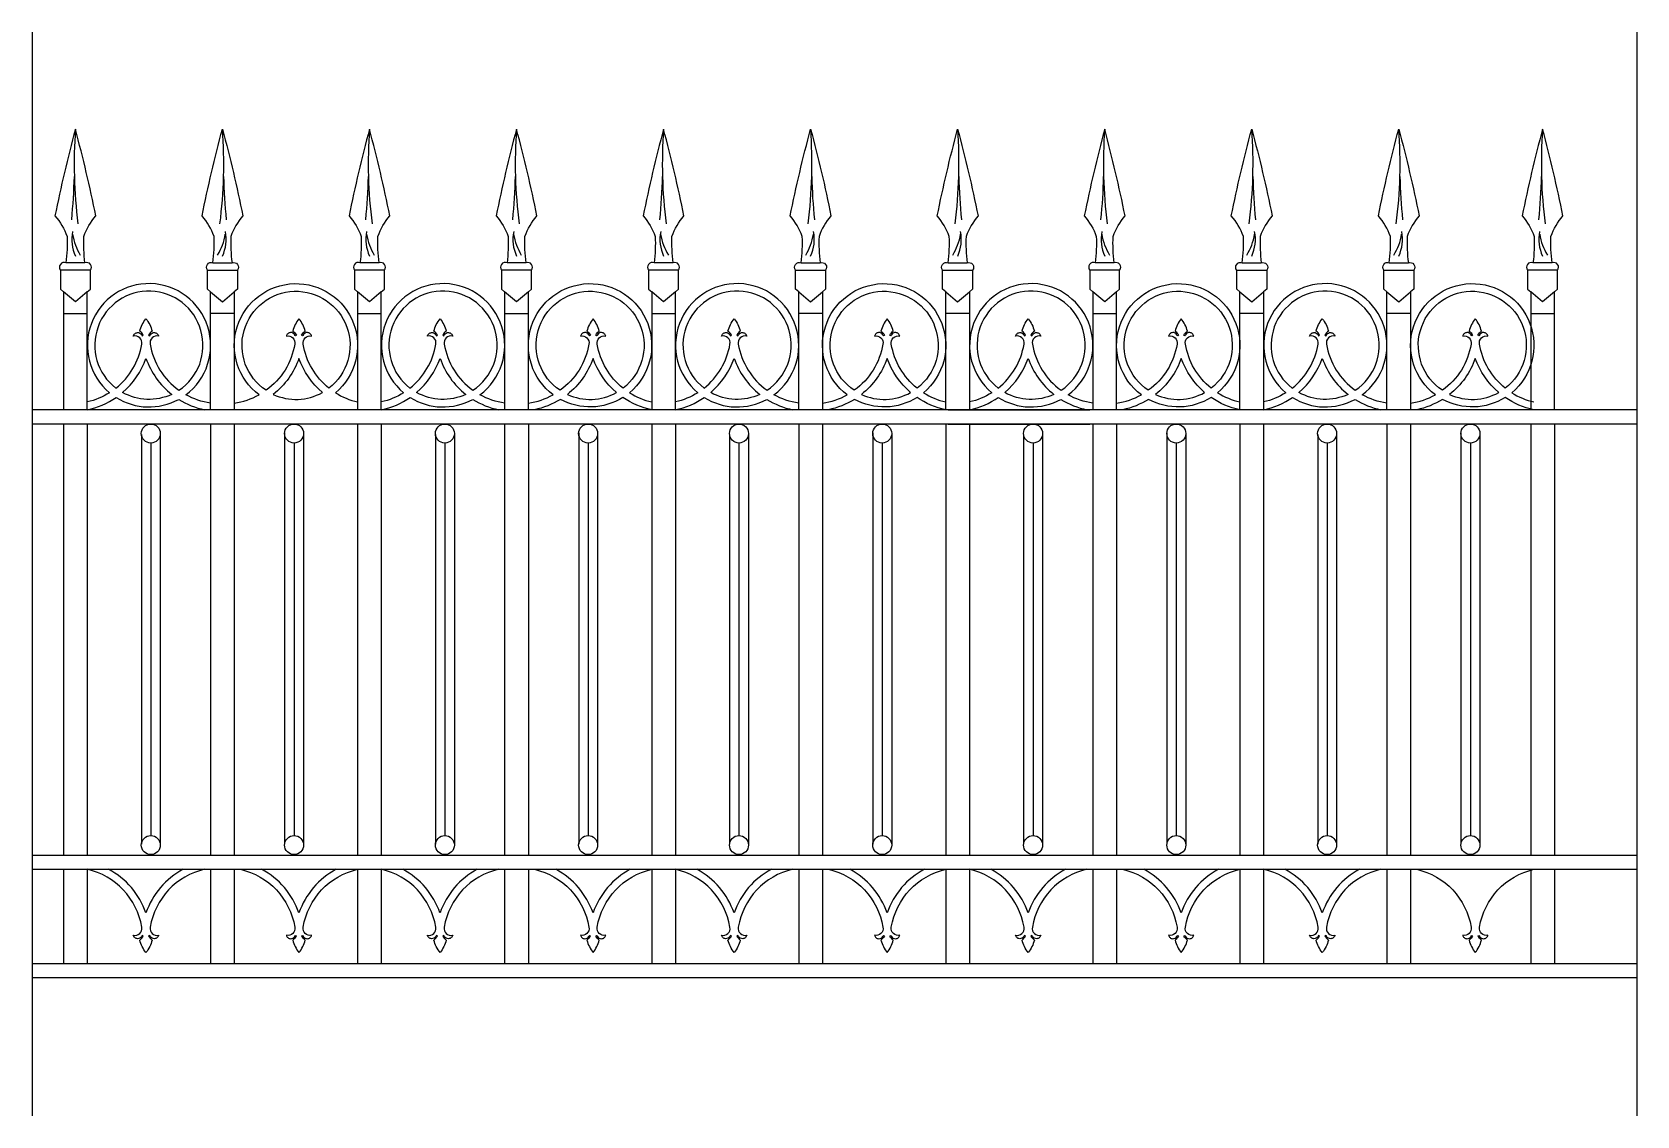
# Model space of a CAD drawing. Extents: x 2655 to 4347, y 4638 to 5780.
import ezdxf

# ---------------------------------------------------------------- set-up
doc = ezdxf.new("R2010")
doc.units = 0
doc.header["$LTSCALE"] = 0.85
doc.header["$MEASUREMENT"] = 0
for name, color, linetype in [('3', 3, 'CONTINUOUS'), ('4', 4, 'CONTINUOUS'), ('7', 7, 'CONTINUOUS')]:
    doc.layers.add(name, color=color, linetype=linetype)

msp = doc.modelspace()

# ---------------------------------------------------------------- linework, layer by layer
at = {"layer": '3'}
for p, q in [((2655, 5779.8), (2655, 4638)), ((4346.6, 5779.8), (4346.6, 4638))]:
    msp.add_line(p, q, dxfattribs=at)
for centre, radius, start, end in [((3199.7, 5641.2), 500.4, 175.8421, 187.2601), ((2356.6, 5641.2), 500.4, 352.7399, 4.1579), ((3509.7, 5641.2), 500.4, 175.8421, 187.2601), ((3664.7, 5641.2), 500.4, 175.8421, 187.2601), ((3819.7, 5641.2), 500.4, 175.8421, 187.2601), ((2976.6, 5641.2), 500.4, 352.7399, 4.1579), ((3131.6, 5641.2), 500.4, 352.7399, 4.1579), ((4284.7, 5641.2), 500.4, 175.8421, 187.2601), ((3441.6, 5641.2), 500.4, 352.7399, 4.1579), ((3596.6, 5641.2), 500.4, 352.7399, 4.1579), ((4746.3, 5641.2), 500.4, 175.8421, 187.2601), ((2071.7, 5643.4), 628, 354.4074, 358.5656), ((3484.6, 5643.4), 628, 181.4344, 185.5926), ((2381.7, 5643.4), 628, 354.4074, 358.5656), ((2536.7, 5643.4), 628, 354.4074, 358.5656), ((2691.7, 5643.4), 628, 354.4074, 358.5656), ((4104.6, 5643.4), 628, 181.4344, 185.5926), ((4259.6, 5643.4), 628, 181.4344, 185.5926), ((3156.7, 5643.4), 628, 354.4074, 358.5656), ((4569.6, 5643.4), 628, 181.4344, 185.5926), ((4724.6, 5643.4), 628, 181.4344, 185.5926), ((3618.3, 5643.4), 628, 354.4074, 358.5656), ((2739.2, 5561.3), 42.4, 168.7478, 204.5252), ((2759, 5577.1), 62.3, 189.4762, 211.1418), ((2797.2, 5577.1), 62.3, 328.8582, 350.5238), ((2817.1, 5561.3), 42.4, 335.4748, 11.2522), ((3049.2, 5561.3), 42.4, 168.7478, 204.5252), ((3069, 5577.1), 62.3, 189.4762, 211.1418), ((3204.2, 5561.3), 42.4, 168.7478, 204.5252), ((3224, 5577.1), 62.3, 189.4762, 211.1418), ((3359.2, 5561.3), 42.4, 168.7478, 204.5252), ((3379, 5577.1), 62.3, 189.4762, 211.1418), ((3417.2, 5577.1), 62.3, 328.8582, 350.5238), ((3437.1, 5561.3), 42.4, 335.4748, 11.2522), ((3572.2, 5577.1), 62.3, 328.8582, 350.5238), ((3592.1, 5561.3), 42.4, 335.4748, 11.2522), ((3824.2, 5561.3), 42.4, 168.7478, 204.5252), ((3844, 5577.1), 62.3, 189.4762, 211.1418), ((3882.2, 5577.1), 62.3, 328.8582, 350.5238), ((3902.1, 5561.3), 42.4, 335.4748, 11.2522), ((4037.2, 5577.1), 62.3, 328.8582, 350.5238), ((4057.1, 5561.3), 42.4, 335.4748, 11.2522), ((4285.7, 5561.3), 42.4, 168.7478, 204.5252), ((4305.6, 5577.1), 62.3, 189.4762, 211.1418)]:
    msp.add_arc(centre, radius, start, end, dxfattribs=at)
at = {"layer": '4'}
for p, q in [((2688.1, 5483.4), (2713.1, 5483.4)), ((2868.1, 5483.4), (2843.1, 5483.4)), ((2998.1, 5483.4), (3023.1, 5483.4)), ((3153.1, 5483.4), (3178.1, 5483.4)), ((3308.1, 5483.4), (3333.1, 5483.4)), ((3488.1, 5483.4), (3463.1, 5483.4)), ((3643.1, 5483.4), (3618.1, 5483.4)), ((3773.1, 5483.4), (3798.1, 5483.4)), ((3953.1, 5483.4), (3928.1, 5483.4)), ((4108.1, 5483.4), (4083.1, 5483.4)), ((4234.7, 5483.4), (4259.7, 5483.4)), ((3620.7, 5381.9), (3770.1, 5381.9)), ((2688.1, 5366.9), (2688.1, 4912.8)), ((2713.1, 5366.9), (2713.1, 4912.8)), ((2843.1, 5366.9), (2843.1, 4912.8)), ((2868.1, 5366.9), (2868.1, 4912.8)), ((2998.1, 5366.9), (2998.1, 4912.8)), ((3023.1, 5366.9), (3023.1, 4912.8)), ((3153.1, 5366.9), (3153.1, 4912.8)), ((3178.1, 5366.9), (3178.1, 4912.8)), ((3308.1, 5366.9), (3308.1, 4912.8)), ((3333.1, 5366.9), (3333.1, 4912.8)), ((3463.1, 5366.9), (3463.1, 4912.8)), ((3488.1, 5366.9), (3488.1, 4912.8)), ((3618.1, 5366.9), (3618.1, 4912.8)), ((3620.7, 5366.9), (3770.1, 5366.9)), ((3643.1, 5366.9), (3643.1, 4912.8)), ((3773.1, 5366.9), (3773.1, 4912.8)), ((3798.1, 5366.9), (3798.1, 4912.8)), ((3928.1, 5366.9), (3928.1, 4912.8)), ((3953.1, 5366.9), (3953.1, 4912.8)), ((4083.1, 5366.9), (4083.1, 4912.8)), ((4108.1, 5366.9), (4108.1, 4912.8)), ((4234.7, 5366.9), (4234.7, 4912.8)), ((4259.7, 5366.9), (4259.7, 4912.8)), ((2770.2, 5356), (2770.2, 4924.2)), ((2790.1, 5357.7), (2790.1, 4924.1)), ((2921.2, 5357.7), (2921.2, 4924.1)), ((2941.1, 5356), (2941.1, 4924.2)), ((3080.2, 5356), (3080.2, 4924.2)), ((3100.1, 5357.7), (3100.1, 4924.1)), ((3231.2, 5357.7), (3231.2, 4924.1)), ((3251.1, 5356), (3251.1, 4924.2)), ((3390.2, 5356), (3390.2, 4924.2)), ((3410.1, 5357.7), (3410.1, 4924.1)), ((3541.2, 5357.7), (3541.2, 4924.1)), ((3561.1, 5356), (3561.1, 4924.2)), ((3700.2, 5356), (3700.2, 4924.2)), ((3720.1, 5357.7), (3720.1, 4924.1)), ((3851.2, 5357.7), (3851.2, 4924.1)), ((3871.1, 5356), (3871.1, 4924.2)), ((4010.2, 5356), (4010.2, 4924.2)), ((4030.1, 5357.7), (4030.1, 4924.1)), ((4161.2, 5357.7), (4161.2, 4924.1)), ((4181.1, 5356), (4181.1, 4924.2)), ((2688.1, 4897.8), (2688.1, 4798.6)), ((2713.1, 4897.8), (2713.1, 4798.6)), ((2843.1, 4897.8), (2843.1, 4798.6)), ((2868.1, 4897.8), (2868.1, 4798.6)), ((2998.1, 4897.8), (2998.1, 4798.6)), ((3023.1, 4897.8), (3023.1, 4798.6)), ((3153.1, 4897.8), (3153.1, 4798.6)), ((3178.1, 4897.8), (3178.1, 4798.6)), ((3308.1, 4897.8), (3308.1, 4798.6)), ((3333.1, 4897.8), (3333.1, 4798.6)), ((3463.1, 4897.8), (3463.1, 4798.6)), ((3488.1, 4897.8), (3488.1, 4798.6)), ((3618.1, 4897.8), (3618.1, 4798.6)), ((3643.1, 4897.8), (3643.1, 4798.6)), ((3773.1, 4897.8), (3773.1, 4798.6)), ((3798.1, 4897.8), (3798.1, 4798.6)), ((3928.1, 4897.8), (3928.1, 4798.6)), ((3953.1, 4897.8), (3953.1, 4798.6)), ((4083.1, 4897.8), (4083.1, 4798.6)), ((4108.1, 4897.8), (4108.1, 4798.6)), ((4234.7, 4897.8), (4234.7, 4798.6)), ((4259.7, 4897.8), (4259.7, 4798.6)), ((2655, 4783.6), (4346.6, 4783.6))]:
    msp.add_line(p, q, dxfattribs=at)
for points in [[(2713.1, 5381.9), (2713.1, 5506), (2716.4, 5508.8), (2716.4, 5529.1, 0.772056), (2710.7, 5536.7, -0.041619), (2709.5, 5564.6, -0.090195), (2722.1, 5586.1, 0.016347), (2700.6, 5677.5, 0.016347), (2679.1, 5586.1, -0.090195), (2691.8, 5564.6, -0.041619), (2690.6, 5536.7, 0.772056), (2684.8, 5529.1), (2684.8, 5508.8), (2688.1, 5506), (2688.1, 5381.9)], [(2843.1, 5381.9), (2843.1, 5506), (2839.8, 5508.8), (2839.8, 5529.1, -0.772056), (2845.6, 5536.7, 0.041619), (2846.8, 5564.6, 0.090195), (2834.1, 5586.1, -0.016347), (2855.6, 5677.5, -0.016347), (2877.1, 5586.1, 0.090195), (2864.5, 5564.6, 0.041619), (2865.7, 5536.7, -0.772056), (2871.4, 5529.1), (2871.4, 5508.8), (2868.1, 5506), (2868.1, 5381.9)], [(3023.1, 5381.9), (3023.1, 5506), (3026.4, 5508.8), (3026.4, 5529.1, 0.772056), (3020.7, 5536.7, -0.041619), (3019.5, 5564.6, -0.090195), (3032.1, 5586.1, 0.016347), (3010.6, 5677.5, 0.016347), (2989.1, 5586.1, -0.090195), (3001.8, 5564.6, -0.041619), (3000.6, 5536.7, 0.772056), (2994.8, 5529.1), (2994.8, 5508.8), (2998.1, 5506), (2998.1, 5381.9)], [(3178.1, 5381.9), (3178.1, 5506), (3181.4, 5508.8), (3181.4, 5529.1, 0.772056), (3175.7, 5536.7, -0.041619), (3174.5, 5564.6, -0.090195), (3187.1, 5586.1, 0.016347), (3165.6, 5677.5, 0.016347), (3144.1, 5586.1, -0.090195), (3156.8, 5564.6, -0.041619), (3155.6, 5536.7, 0.772056), (3149.8, 5529.1), (3149.8, 5508.8), (3153.1, 5506), (3153.1, 5381.9)], [(3333.1, 5381.9), (3333.1, 5506), (3336.4, 5508.8), (3336.4, 5529.1, 0.772056), (3330.7, 5536.7, -0.041619), (3329.5, 5564.6, -0.090195), (3342.1, 5586.1, 0.016347), (3320.6, 5677.5, 0.016347), (3299.1, 5586.1, -0.090195), (3311.8, 5564.6, -0.041619), (3310.6, 5536.7, 0.772056), (3304.8, 5529.1), (3304.8, 5508.8), (3308.1, 5506), (3308.1, 5381.9)], [(3463.1, 5381.9), (3463.1, 5506), (3459.8, 5508.8), (3459.8, 5529.1, -0.772056), (3465.6, 5536.7, 0.041619), (3466.8, 5564.6, 0.090195), (3454.1, 5586.1, -0.016347), (3475.6, 5677.5, -0.016347), (3497.1, 5586.1, 0.090195), (3484.5, 5564.6, 0.041619), (3485.7, 5536.7, -0.772056), (3491.4, 5529.1), (3491.4, 5508.8), (3488.1, 5506), (3488.1, 5381.9)], [(3618.1, 5381.9), (3618.1, 5506), (3614.8, 5508.8), (3614.8, 5529.1, -0.772056), (3620.6, 5536.7, 0.041619), (3621.8, 5564.6, 0.090195), (3609.1, 5586.1, -0.016347), (3630.6, 5677.5, -0.016347), (3652.1, 5586.1, 0.090195), (3639.5, 5564.6, 0.041619), (3640.7, 5536.7, -0.772056), (3646.4, 5529.1), (3646.4, 5508.8), (3643.1, 5506), (3643.1, 5381.9)], [(3798.1, 5381.9), (3798.1, 5506), (3801.4, 5508.8), (3801.4, 5529.1, 0.772056), (3795.7, 5536.7, -0.041619), (3794.5, 5564.6, -0.090195), (3807.1, 5586.1, 0.016347), (3785.6, 5677.5, 0.016347), (3764.1, 5586.1, -0.090195), (3776.8, 5564.6, -0.041619), (3775.6, 5536.7, 0.772056), (3769.8, 5529.1), (3769.8, 5508.8), (3773.1, 5506), (3773.1, 5381.9)], [(3928.1, 5381.9), (3928.1, 5506), (3924.8, 5508.8), (3924.8, 5529.1, -0.772056), (3930.6, 5536.7, 0.041619), (3931.8, 5564.6, 0.090195), (3919.1, 5586.1, -0.016347), (3940.6, 5677.5, -0.016347), (3962.1, 5586.1, 0.090195), (3949.5, 5564.6, 0.041619), (3950.7, 5536.7, -0.772056), (3956.4, 5529.1), (3956.4, 5508.8), (3953.1, 5506), (3953.1, 5381.9)], [(4083.1, 5381.9), (4083.1, 5506), (4079.8, 5508.8), (4079.8, 5529.1, -0.772056), (4085.6, 5536.7, 0.041619), (4086.8, 5564.6, 0.090195), (4074.1, 5586.1, -0.016347), (4095.6, 5677.5, -0.016347), (4117.1, 5586.1, 0.090195), (4104.5, 5564.6, 0.041619), (4105.7, 5536.7, -0.772056), (4111.4, 5529.1), (4111.4, 5508.8), (4108.1, 5506), (4108.1, 5381.9)], [(4259.7, 5381.9), (4259.7, 5506), (4263, 5508.8), (4263, 5529.1, 0.772056), (4257.3, 5536.7, -0.041619), (4256, 5564.6, -0.090195), (4268.7, 5586.1, 0.016347), (4247.2, 5677.5, 0.016347), (4225.7, 5586.1, -0.090195), (4238.4, 5564.6, -0.041619), (4237.1, 5536.7, 0.772056), (4231.4, 5529.1), (4231.4, 5508.8), (4234.7, 5506), (4234.7, 5381.9)]]:
    msp.add_lwpolyline(points, format="xyb", dxfattribs=at)
at = {"layer": '7'}
for p, q in [((2710.7, 5536.7), (2690.6, 5536.7)), ((2845.6, 5536.7), (2865.7, 5536.7)), ((3020.7, 5536.7), (3000.6, 5536.7)), ((3175.7, 5536.7), (3155.6, 5536.7)), ((3330.7, 5536.7), (3310.6, 5536.7)), ((3465.6, 5536.7), (3485.7, 5536.7)), ((3620.6, 5536.7), (3640.7, 5536.7)), ((3795.7, 5536.7), (3775.6, 5536.7)), ((3930.6, 5536.7), (3950.7, 5536.7)), ((4085.6, 5536.7), (4105.7, 5536.7)), ((4257.3, 5536.7), (4237.1, 5536.7)), ((2716.4, 5529.1), (2684.8, 5529.1)), ((2839.8, 5529.1), (2871.4, 5529.1)), ((3026.4, 5529.1), (2994.8, 5529.1)), ((3181.4, 5529.1), (3149.8, 5529.1)), ((3336.4, 5529.1), (3304.8, 5529.1)), ((3459.8, 5529.1), (3491.4, 5529.1)), ((3614.8, 5529.1), (3646.4, 5529.1)), ((3801.4, 5529.1), (3769.8, 5529.1)), ((3924.8, 5529.1), (3956.4, 5529.1)), ((4079.8, 5529.1), (4111.4, 5529.1)), ((4263, 5529.1), (4231.4, 5529.1)), ((4346.6, 5381.9), (2655, 5381.9)), ((4346.6, 5366.9), (2655, 5366.9)), ((2780.1, 5346.4), (2780.1, 4933.3)), ((2931.1, 5346.4), (2931.1, 4933.3)), ((3090.1, 5346.4), (3090.1, 4933.3)), ((3241.1, 5346.4), (3241.1, 4933.3)), ((3400.1, 5346.4), (3400.1, 4933.3)), ((3551.1, 5346.4), (3551.1, 4933.3)), ((3710.1, 5346.4), (3710.1, 4933.3)), ((3861.1, 5346.4), (3861.1, 4933.3)), ((4020.1, 5346.4), (4020.1, 4933.3)), ((4171.1, 5346.4), (4171.1, 4933.3)), ((2655, 4912.8), (4346.6, 4912.8)), ((2655, 4897.8), (4346.6, 4897.8)), ((2655, 4798.6), (4346.6, 4798.6))]:
    msp.add_line(p, q, dxfattribs=at)
for points in [[(2713.1, 5506), (2700.6, 5495.5), (2688.1, 5506)], [(2843.1, 5506), (2855.6, 5495.5), (2868.1, 5506)], [(3023.1, 5506), (3010.6, 5495.5), (2998.1, 5506)], [(3178.1, 5506), (3165.6, 5495.5), (3153.1, 5506)], [(3333.1, 5506), (3320.6, 5495.5), (3308.1, 5506)], [(3463.1, 5506), (3475.6, 5495.5), (3488.1, 5506)], [(3618.1, 5506), (3630.6, 5495.5), (3643.1, 5506)], [(3798.1, 5506), (3785.6, 5495.5), (3773.1, 5506)], [(3928.1, 5506), (3940.6, 5495.5), (3953.1, 5506)], [(4083.1, 5506), (4095.6, 5495.5), (4108.1, 5506)], [(4259.7, 5506), (4247.2, 5495.5), (4234.7, 5506)]]:
    msp.add_lwpolyline(points, dxfattribs=at)
for points in [[(2843.1, 5388.9, -0.092239), (2817, 5397.7, 2.884901), (2736.6, 5399.9, -0.084764), (2713.1, 5390.1)], [(2761.6, 5459.5, -0.136438), (2763.2, 5462, -0.153799), (2766, 5463.3, -0.304138), (2770.5, 5460.8, 0.8583), (2772.2, 5460.6, 0.082767), (2768.5, 5464.8, -0.10502), (2775, 5477.8, -0.10502), (2781.5, 5464.8, 0.082767), (2777.8, 5460.6, 0.8583), (2779.5, 5460.8, -0.304138), (2784, 5463.3, -0.153799), (2786.8, 5462, -0.12934), (2788.3, 5459.5, 0.556677), (2779.4, 5451.1, 0.197867), (2809.7, 5402.4, 3.112332), (2743.3, 5404.7, 0.184636), (2770.6, 5451.1, 0.556677), (2761.6, 5459.5)], [(2868.1, 5388.9, 0.092239), (2894.3, 5397.7, -2.884901), (2974.7, 5399.9, 0.084764), (2998.1, 5390.1)], [(2949.6, 5459.5, 0.136438), (2948.1, 5462, 0.153799), (2945.3, 5463.3, 0.304138), (2940.8, 5460.8, -0.8583), (2939.1, 5460.6, -0.082767), (2942.8, 5464.8, 0.10502), (2936.3, 5477.8, 0.10502), (2929.8, 5464.8, -0.082767), (2933.5, 5460.6, -0.8583), (2931.8, 5460.8, 0.304138), (2927.3, 5463.3, 0.153799), (2924.5, 5462, 0.12934), (2923, 5459.5, -0.556677), (2931.9, 5451.1, -0.197867), (2901.6, 5402.4, -3.112332), (2967.9, 5404.7, -0.184636), (2940.7, 5451.1, -0.556677), (2949.6, 5459.5)], [(3153.1, 5388.9, -0.092239), (3127, 5397.7, 2.884901), (3046.6, 5399.9, -0.084764), (3023.1, 5390.1)], [(3071.6, 5459.5, -0.136438), (3073.2, 5462, -0.153799), (3076, 5463.3, -0.304138), (3080.5, 5460.8, 0.8583), (3082.2, 5460.6, 0.082767), (3078.5, 5464.8, -0.10502), (3085, 5477.8, -0.10502), (3091.5, 5464.8, 0.082767), (3087.8, 5460.6, 0.8583), (3089.5, 5460.8, -0.304138), (3094, 5463.3, -0.153799), (3096.8, 5462, -0.12934), (3098.3, 5459.5, 0.556677), (3089.4, 5451.1, 0.197867), (3119.7, 5402.4, 3.112332), (3053.3, 5404.7, 0.184636), (3080.6, 5451.1, 0.556677), (3071.6, 5459.5)], [(3178.1, 5388.9, 0.092239), (3204.3, 5397.7, -2.884901), (3284.7, 5399.9, 0.084764), (3308.1, 5390.1)], [(3259.6, 5459.5, 0.136438), (3258.1, 5462, 0.153799), (3255.3, 5463.3, 0.304138), (3250.8, 5460.8, -0.8583), (3249.1, 5460.6, -0.082767), (3252.8, 5464.8, 0.10502), (3246.3, 5477.8, 0.10502), (3239.8, 5464.8, -0.082767), (3243.5, 5460.6, -0.8583), (3241.8, 5460.8, 0.304138), (3237.3, 5463.3, 0.153799), (3234.5, 5462, 0.12934), (3233, 5459.5, -0.556677), (3241.9, 5451.1, -0.197867), (3211.6, 5402.4, -3.112332), (3277.9, 5404.7, -0.184636), (3250.7, 5451.1, -0.556677), (3259.6, 5459.5)], [(3463.1, 5388.9, -0.092239), (3437, 5397.7, 2.884901), (3356.6, 5399.9, -0.084764), (3333.1, 5390.1)], [(3381.6, 5459.5, -0.136438), (3383.2, 5462, -0.153799), (3386, 5463.3, -0.304138), (3390.5, 5460.8, 0.8583), (3392.2, 5460.6, 0.082767), (3388.5, 5464.8, -0.10502), (3395, 5477.8, -0.10502), (3401.5, 5464.8, 0.082767), (3397.8, 5460.6, 0.8583), (3399.5, 5460.8, -0.304138), (3404, 5463.3, -0.153799), (3406.8, 5462, -0.12934), (3408.3, 5459.5, 0.556677), (3399.4, 5451.1, 0.197867), (3429.7, 5402.4, 3.112332), (3363.3, 5404.7, 0.184636), (3390.6, 5451.1, 0.556677), (3381.6, 5459.5)], [(3488.1, 5388.9, 0.092239), (3514.3, 5397.7, -2.884901), (3594.7, 5399.9, 0.084764), (3618.1, 5390.1)], [(3569.6, 5459.5, 0.136438), (3568.1, 5462, 0.153799), (3565.3, 5463.3, 0.304138), (3560.8, 5460.8, -0.8583), (3559.1, 5460.6, -0.082767), (3562.8, 5464.8, 0.10502), (3556.3, 5477.8, 0.10502), (3549.8, 5464.8, -0.082767), (3553.5, 5460.6, -0.8583), (3551.8, 5460.8, 0.304138), (3547.3, 5463.3, 0.153799), (3544.5, 5462, 0.12934), (3543, 5459.5, -0.556677), (3551.9, 5451.1, -0.197867), (3521.6, 5402.4, -3.112332), (3587.9, 5404.7, -0.184636), (3560.7, 5451.1, -0.556677), (3569.6, 5459.5)], [(3773.1, 5388.9, -0.092239), (3747, 5397.7, 2.884901), (3666.6, 5399.9, -0.084764), (3643.1, 5390.1)], [(3691.6, 5459.5, -0.136438), (3693.2, 5462, -0.153799), (3696, 5463.3, -0.304138), (3700.5, 5460.8, 0.8583), (3702.2, 5460.6, 0.082767), (3698.5, 5464.8, -0.10502), (3705, 5477.8, -0.10502), (3711.5, 5464.8, 0.082767), (3707.8, 5460.6, 0.8583), (3709.5, 5460.8, -0.304138), (3714, 5463.3, -0.153799), (3716.8, 5462, -0.12934), (3718.3, 5459.5, 0.556677), (3709.4, 5451.1, 0.197867), (3739.7, 5402.4, 3.112332), (3673.3, 5404.7, 0.184636), (3700.6, 5451.1, 0.556677), (3691.6, 5459.5)], [(3798.1, 5388.9, 0.092239), (3824.3, 5397.7, -2.884901), (3904.7, 5399.9, 0.084764), (3928.1, 5390.1)], [(3879.6, 5459.5, 0.136438), (3878.1, 5462, 0.153799), (3875.3, 5463.3, 0.304138), (3870.8, 5460.8, -0.8583), (3869.1, 5460.6, -0.082767), (3872.8, 5464.8, 0.10502), (3866.3, 5477.8, 0.10502), (3859.8, 5464.8, -0.082767), (3863.5, 5460.6, -0.8583), (3861.8, 5460.8, 0.304138), (3857.3, 5463.3, 0.153799), (3854.5, 5462, 0.12934), (3853, 5459.5, -0.556677), (3861.9, 5451.1, -0.197867), (3831.6, 5402.4, -3.112332), (3897.9, 5404.7, -0.184636), (3870.7, 5451.1, -0.556677), (3879.6, 5459.5)], [(4083.1, 5388.9, -0.092239), (4057, 5397.7, 2.884901), (3976.6, 5399.9, -0.084764), (3953.1, 5390.1)], [(4001.6, 5459.5, -0.136438), (4003.2, 5462, -0.153799), (4006, 5463.3, -0.304138), (4010.5, 5460.8, 0.8583), (4012.2, 5460.6, 0.082767), (4008.5, 5464.8, -0.10502), (4015, 5477.8, -0.10502), (4021.5, 5464.8, 0.082767), (4017.8, 5460.6, 0.8583), (4019.5, 5460.8, -0.304138), (4024, 5463.3, -0.153799), (4026.8, 5462, -0.12934), (4028.3, 5459.5, 0.556677), (4019.4, 5451.1, 0.197867), (4049.7, 5402.4, 3.112332), (3983.3, 5404.7, 0.184636), (4010.6, 5451.1, 0.556677), (4001.6, 5459.5)], [(4108.1, 5388.9, 0.092239), (4134.3, 5397.7, -2.884901), (4214.7, 5399.9, 0.084764), (4238.1, 5390.1)], [(4189.6, 5459.5, 0.136438), (4188.1, 5462, 0.153799), (4185.3, 5463.3, 0.304138), (4180.8, 5460.8, -0.8583), (4179.1, 5460.6, -0.082767), (4182.8, 5464.8, 0.10502), (4176.3, 5477.8, 0.10502), (4169.8, 5464.8, -0.082767), (4173.5, 5460.6, -0.8583), (4171.8, 5460.8, 0.304138), (4167.3, 5463.3, 0.153799), (4164.5, 5462, 0.12934), (4163, 5459.5, -0.556677), (4171.9, 5451.1, -0.197867), (4141.6, 5402.4, -3.112332), (4207.9, 5404.7, -0.184636), (4180.7, 5451.1, -0.556677), (4189.6, 5459.5)], [(2713.1, 5381.9, 0.099855), (2743.5, 5394.9, 0.27283), (2809.5, 5392.9, 0.089046), (2836.8, 5381.9)], [(3023.1, 5381.9, 0.099855), (3053.5, 5394.9, 0.27283), (3119.5, 5392.9, 0.089046), (3146.8, 5381.9)], [(3308.1, 5381.9, -0.099855), (3277.8, 5394.9, -0.27283), (3211.8, 5392.9, -0.089046), (3184.5, 5381.9)], [(3333.1, 5381.9, 0.099855), (3363.5, 5394.9, 0.27283), (3429.5, 5392.9, 0.089046), (3456.8, 5381.9)], [(3618.1, 5381.9, -0.099855), (3587.8, 5394.9, -0.27283), (3521.8, 5392.9, -0.089046), (3494.5, 5381.9)], [(3643.1, 5381.9, 0.099855), (3673.5, 5394.9, 0.27283), (3739.5, 5392.9, 0.089046), (3766.8, 5381.9)], [(3928.1, 5381.9, -0.099855), (3897.8, 5394.9, -0.27283), (3831.8, 5392.9, -0.089046), (3804.5, 5381.9)], [(3953.1, 5381.9, 0.099855), (3983.5, 5394.9, 0.27283), (4049.5, 5392.9, 0.089046), (4076.8, 5381.9)], [(4238.1, 5381.9, -0.099855), (4207.8, 5394.9, -0.27283), (4141.8, 5392.9, -0.089046), (4114.5, 5381.9)], [(2836.8, 4897.8, 0.303556), (2779.4, 4836.7, 0.556677), (2788.3, 4828.4, -0.12934), (2786.8, 4825.8, -0.153799), (2784, 4824.6, -0.304138), (2779.5, 4827.1, 0.8583), (2777.8, 4827.3, 0.082767), (2781.5, 4823.1, -0.10502), (2775, 4810.1, -0.10502), (2768.5, 4823.1, 0.082767), (2772.2, 4827.3, 0.8583), (2770.5, 4827.1, -0.304138), (2766, 4824.6, -0.153799), (2763.2, 4825.8, -0.136438), (2761.6, 4828.4, 0.557128), (2770.6, 4836.7, 0.303556), (2713.1, 4897.8)], [(2874.5, 4897.8, -0.303556), (2931.9, 4836.7, -0.556677), (2923, 4828.4, 0.12934), (2924.5, 4825.8, 0.153799), (2927.3, 4824.6, 0.304138), (2931.8, 4827.1, -0.8583), (2933.5, 4827.3, -0.082767), (2929.8, 4823.1, 0.10502), (2936.3, 4810.1, 0.10502), (2942.8, 4823.1, -0.082767), (2939.1, 4827.3, -0.8583), (2940.8, 4827.1, 0.304138), (2945.3, 4824.6, 0.153799), (2948.1, 4825.8, 0.136438), (2949.6, 4828.4, -0.557128), (2940.7, 4836.7, -0.303556), (2998.1, 4897.8)], [(3146.8, 4897.8, 0.303556), (3089.4, 4836.7, 0.556677), (3098.3, 4828.4, -0.12934), (3096.8, 4825.8, -0.153799), (3094, 4824.6, -0.304138), (3089.5, 4827.1, 0.8583), (3087.8, 4827.3, 0.082767), (3091.5, 4823.1, -0.10502), (3085, 4810.1, -0.10502), (3078.5, 4823.1, 0.082767), (3082.2, 4827.3, 0.8583), (3080.5, 4827.1, -0.304138), (3076, 4824.6, -0.153799), (3073.2, 4825.8, -0.136438), (3071.6, 4828.4, 0.557128), (3080.6, 4836.7, 0.303556), (3023.1, 4897.8)], [(3184.5, 4897.8, -0.303556), (3241.9, 4836.7, -0.556677), (3233, 4828.4, 0.12934), (3234.5, 4825.8, 0.153799), (3237.3, 4824.6, 0.304138), (3241.8, 4827.1, -0.8583), (3243.5, 4827.3, -0.082767), (3239.8, 4823.1, 0.10502), (3246.3, 4810.1, 0.10502), (3252.8, 4823.1, -0.082767), (3249.1, 4827.3, -0.8583), (3250.8, 4827.1, 0.304138), (3255.3, 4824.6, 0.153799), (3258.1, 4825.8, 0.136438), (3259.6, 4828.4, -0.557128), (3250.7, 4836.7, -0.303556), (3308.1, 4897.8)], [(3456.8, 4897.8, 0.303556), (3399.4, 4836.7, 0.556677), (3408.3, 4828.4, -0.12934), (3406.8, 4825.8, -0.153799), (3404, 4824.6, -0.304138), (3399.5, 4827.1, 0.8583), (3397.8, 4827.3, 0.082767), (3401.5, 4823.1, -0.10502), (3395, 4810.1, -0.10502), (3388.5, 4823.1, 0.082767), (3392.2, 4827.3, 0.8583), (3390.5, 4827.1, -0.304138), (3386, 4824.6, -0.153799), (3383.2, 4825.8, -0.136438), (3381.6, 4828.4, 0.557128), (3390.6, 4836.7, 0.303556), (3333.1, 4897.8)], [(3494.5, 4897.8, -0.303556), (3551.9, 4836.7, -0.556677), (3543, 4828.4, 0.12934), (3544.5, 4825.8, 0.153799), (3547.3, 4824.6, 0.304138), (3551.8, 4827.1, -0.8583), (3553.5, 4827.3, -0.082767), (3549.8, 4823.1, 0.10502), (3556.3, 4810.1, 0.10502), (3562.8, 4823.1, -0.082767), (3559.1, 4827.3, -0.8583), (3560.8, 4827.1, 0.304138), (3565.3, 4824.6, 0.153799), (3568.1, 4825.8, 0.136438), (3569.6, 4828.4, -0.557128), (3560.7, 4836.7, -0.303556), (3618.1, 4897.8)], [(3766.8, 4897.8, 0.303556), (3709.4, 4836.7, 0.556677), (3718.3, 4828.4, -0.12934), (3716.8, 4825.8, -0.153799), (3714, 4824.6, -0.304138), (3709.5, 4827.1, 0.8583), (3707.8, 4827.3, 0.082767), (3711.5, 4823.1, -0.10502), (3705, 4810.1, -0.10502), (3698.5, 4823.1, 0.082767), (3702.2, 4827.3, 0.8583), (3700.5, 4827.1, -0.304138), (3696, 4824.6, -0.153799), (3693.2, 4825.8, -0.136438), (3691.6, 4828.4, 0.557128), (3700.6, 4836.7, 0.303556), (3643.1, 4897.8)], [(3804.5, 4897.8, -0.303556), (3861.9, 4836.7, -0.556677), (3853, 4828.4, 0.12934), (3854.5, 4825.8, 0.153799), (3857.3, 4824.6, 0.304138), (3861.8, 4827.1, -0.8583), (3863.5, 4827.3, -0.082767), (3859.8, 4823.1, 0.10502), (3866.3, 4810.1, 0.10502), (3872.8, 4823.1, -0.082767), (3869.1, 4827.3, -0.8583), (3870.8, 4827.1, 0.304138), (3875.3, 4824.6, 0.153799), (3878.1, 4825.8, 0.136438), (3879.6, 4828.4, -0.557128), (3870.7, 4836.7, -0.303556), (3928.1, 4897.8)], [(4076.8, 4897.8, 0.303556), (4019.4, 4836.7, 0.556677), (4028.3, 4828.4, -0.12934), (4026.8, 4825.8, -0.153799), (4024, 4824.6, -0.304138), (4019.5, 4827.1, 0.8583), (4017.8, 4827.3, 0.082767), (4021.5, 4823.1, -0.10502), (4015, 4810.1, -0.10502), (4008.5, 4823.1, 0.082767), (4012.2, 4827.3, 0.8583), (4010.5, 4827.1, -0.304138), (4006, 4824.6, -0.153799), (4003.2, 4825.8, -0.136438), (4001.6, 4828.4, 0.557128), (4010.6, 4836.7, 0.303556), (3953.1, 4897.8)], [(4114.5, 4897.8, -0.303556), (4171.9, 4836.7, -0.556677), (4163, 4828.4, 0.12934), (4164.5, 4825.8, 0.153799), (4167.3, 4824.6, 0.304138), (4171.8, 4827.1, -0.8583), (4173.5, 4827.3, -0.082767), (4169.8, 4823.1, 0.10502), (4176.3, 4810.1, 0.10502), (4182.8, 4823.1, -0.082767), (4179.1, 4827.3, -0.8583), (4180.8, 4827.1, 0.304138), (4185.3, 4824.6, 0.153799), (4188.1, 4825.8, 0.136438), (4189.6, 4828.4, -0.557128), (4180.7, 4836.7, -0.303556), (4238.1, 4897.8)]]:
    msp.add_lwpolyline(points, format="xyb", dxfattribs=at)
for points in [[(2750.3, 5400.1, 0.133154), (2775, 5436.1, 0.142718), (2802.1, 5398.1, -0.240255)], [(2961, 5400.1, -0.133154), (2936.3, 5436.1, -0.142718), (2909.2, 5398.1, 0.240255)], [(3060.3, 5400.1, 0.133154), (3085, 5436.1, 0.142718), (3112.1, 5398.1, -0.240255)], [(3271, 5400.1, -0.133154), (3246.3, 5436.1, -0.142718), (3219.2, 5398.1, 0.240255)], [(3370.3, 5400.1, 0.133154), (3395, 5436.1, 0.142718), (3422.1, 5398.1, -0.240255)], [(3581, 5400.1, -0.133154), (3556.3, 5436.1, -0.142718), (3529.2, 5398.1, 0.240255)], [(3680.3, 5400.1, 0.133154), (3705, 5436.1, 0.142718), (3732.1, 5398.1, -0.240255)], [(3891, 5400.1, -0.133154), (3866.3, 5436.1, -0.142718), (3839.2, 5398.1, 0.240255)], [(3990.3, 5400.1, 0.133154), (4015, 5436.1, 0.142718), (4042.1, 5398.1, -0.240255)], [(4201, 5400.1, -0.133154), (4176.3, 5436.1, -0.142718), (4149.2, 5398.1, 0.240255)]]:
    msp.add_lwpolyline(points, format="xyb", close=True, dxfattribs=at)
for centre in [(2780.1, 5356.9), (2931.1, 5356.9), (3090.1, 5356.9), (3241.1, 5356.9), (3400.1, 5356.9), (3551.1, 5356.9), (3710.1, 5356.9), (3861.1, 5356.9), (4020.1, 5356.9), (4171.1, 5356.9), (2780.1, 4923.3), (2931.1, 4923.3), (3090.1, 4923.3), (3241.1, 4923.3), (3400.1, 4923.3), (3551.1, 4923.3), (3710.1, 4923.3), (3861.1, 4923.3), (4020.1, 4923.3), (4171.1, 4923.3)]:
    msp.add_circle(centre, 10, dxfattribs=at)
for centre, start, end in [((2696.2, 4824.3), 19.2376, 61.7716), ((2853.7, 4824.3), 118.2284, 160.7624), ((2857.5, 4824.3), 19.2376, 61.7716), ((3015, 4824.3), 118.2284, 160.7624), ((3006.2, 4824.3), 19.2376, 61.7716), ((3163.7, 4824.3), 118.2284, 160.7624), ((3167.5, 4824.3), 19.2376, 61.7716), ((3325, 4824.3), 118.2284, 160.7624), ((3316.2, 4824.3), 19.2376, 61.7716), ((3473.7, 4824.3), 118.2284, 160.7624), ((3477.5, 4824.3), 19.2376, 61.7716), ((3635, 4824.3), 118.2284, 160.7624), ((3626.2, 4824.3), 19.2376, 61.7716), ((3783.7, 4824.3), 118.2284, 160.7624), ((3787.5, 4824.3), 19.2376, 61.7716), ((3945, 4824.3), 118.2284, 160.7624), ((3936.2, 4824.3), 19.2376, 61.7716), ((4093.7, 4824.3), 118.2284, 160.7624)]:
    msp.add_arc(centre, 83.4, start, end, dxfattribs=at)

doc.saveas('drawing.dxf')
